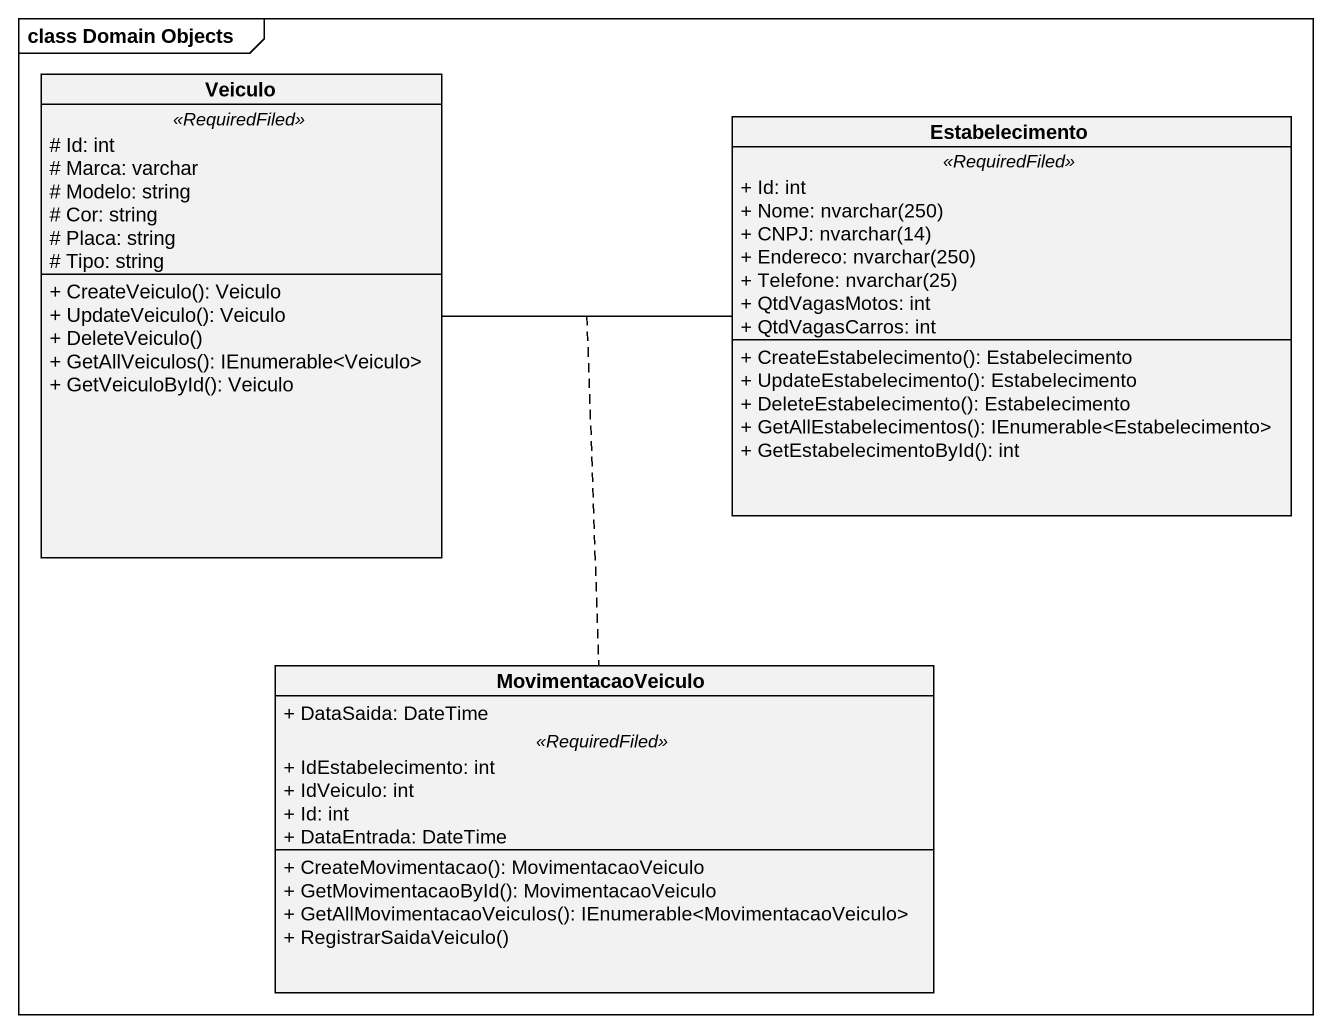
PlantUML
@startuml
mainframe class Domain Objects
hide circle
hide empty members
skinparam classAttributeIconSize 0
class Veiculo {
  .. <<RequiredFiled>> ..
  # Id: int
  # Marca: varchar
  # Modelo: string
  # Cor: string
  # Placa: string
  # Tipo: string
  --
  + CreateVeiculo(): Veiculo
  + UpdateVeiculo(): Veiculo
  + DeleteVeiculo()
  + GetAllVeiculos(): IEnumerable<Veiculo>
  + GetVeiculoById(): Veiculo
}
class Estabelecimento {
  .. <<RequiredFiled>> ..
  + Id: int
  {field} + Nome: nvarchar(250)
  {field} + CNPJ: nvarchar(14)
  {field} + Endereco: nvarchar(250)
  {field} + Telefone: nvarchar(25)
  + QtdVagasMotos: int
  + QtdVagasCarros: int
  --
  + CreateEstabelecimento(): Estabelecimento
  + UpdateEstabelecimento(): Estabelecimento
  + DeleteEstabelecimento(): Estabelecimento
  + GetAllEstabelecimentos(): IEnumerable<Estabelecimento>
  + GetEstabelecimentoById(): int
}
class MovimentacaoVeiculo {
  + DataSaida: DateTime
  .. <<RequiredFiled>> ..
  + IdEstabelecimento: int
  + IdVeiculo: int
  + Id: int
  + DataEntrada: DateTime
  --
  + CreateMovimentacao(): MovimentacaoVeiculo
  + GetMovimentacaoById(): MovimentacaoVeiculo
  + GetAllMovimentacaoVeiculos(): IEnumerable<MovimentacaoVeiculo>
  + RegistrarSaidaVeiculo()
}
Veiculo -right- Estabelecimento
(Veiculo, Estabelecimento) .. MovimentacaoVeiculo
@enduml
